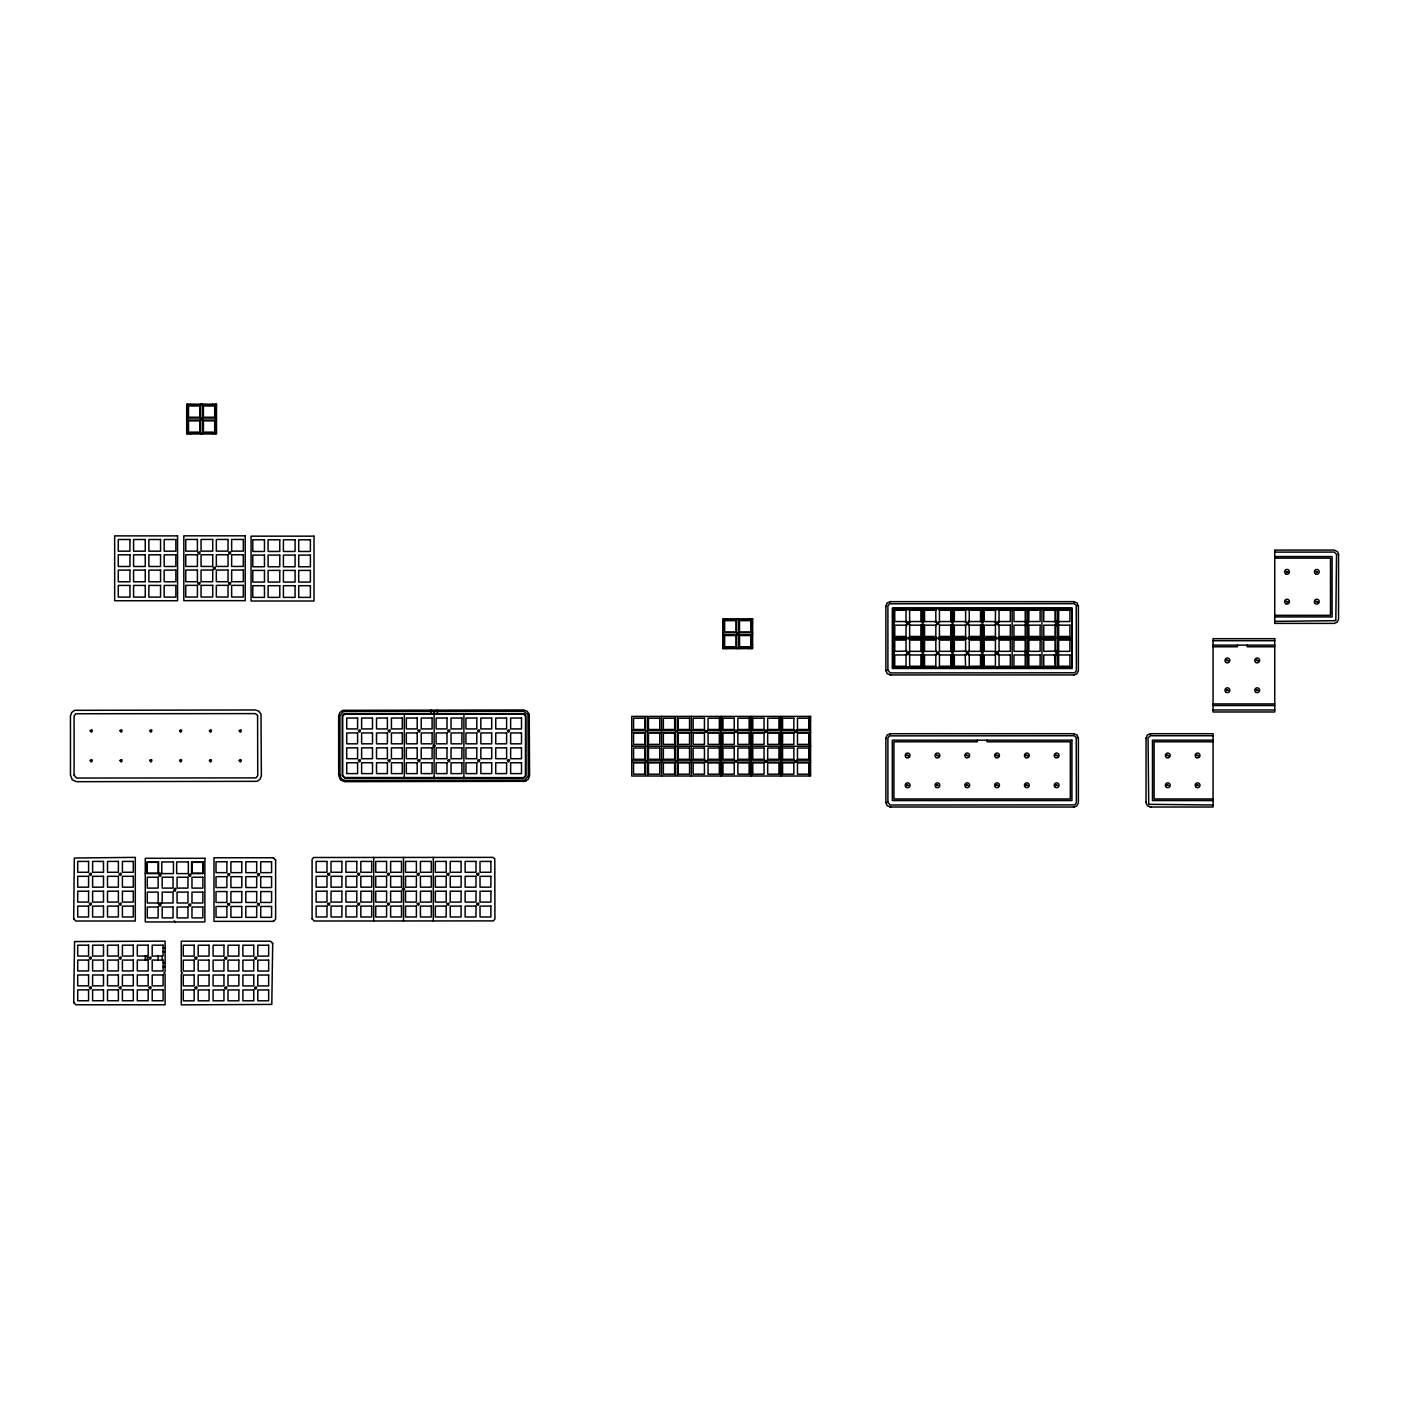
<?xml version="1.0" encoding="UTF-8"?>
<svg xmlns="http://www.w3.org/2000/svg" width="1409" height="1409" viewBox="0 0 1409 1409"><rect width="100%" height="100%" fill="white"/><g stroke="black" fill="none" stroke-linecap="round" stroke-linejoin="round"><path stroke-width="1.5" d="M1040.934 639.263L1028.042 639.263L1028.042 652.156L1024.66 652.156M1040.934 609.463L1028.042 609.463L1028.042 622.355L1024.66 622.355M1057.842 652.156L1057.842 639.263L1070.734 639.263M1057.842 622.355L1057.842 609.463L1070.734 609.463M1024.642 654.163L1028.042 654.163L1028.042 667.056L1040.934 667.056M1024.642 624.363L1028.042 624.363L1028.042 637.255L1040.934 637.255M1069.924 637.255L1057.842 637.255L1057.842 624.363M1069.924 667.056L1057.842 667.056L1057.842 654.163M73.691 918.967L74.325 858.011L135.299 857.376L135.299 921.01L75.716 921.01L73.691 918.598M73.691 1002.363L75.769 1004.776L165.1 1004.776L165.1 974.165L163.884 972.95L165.1 971.752L165.1 941.142L74.571 941.564L73.691 1002.732M272.694 943.625L270.598 941.194L181.268 941.212L181.268 971.823L182.483 973.02L181.268 974.235L181.268 1004.846L271.796 1004.406L272.694 943.237M275.618 860.159L273.205 857.746M312.093 918.967L312.093 859.42L313.555 857.5L492.886 857.376L494.806 858.838L494.929 918.967L493.467 920.887L314.119 921.01L312.093 918.598M890.717 674.929L887.159 673.661L885.874 670.103M890.717 807.022L887.159 805.737L885.874 802.197M1078.378 606.469L1077.11 602.911L1073.552 601.643M1078.378 738.563L1077.11 735.005L1073.552 733.719M1146.045 802.197L1147.313 805.737L1150.871 807.022M1338.532 554.917L1337.687 551.852L1334.358 550.074L1274.74 550.091L1274.74 623.377L1334.464 623.377L1337.264 622.109L1338.55 619.203L1338.532 554.16M909.791 622.355L906.832 622.355L906.832 624.363L909.809 624.363M907.061 652.948L906.832 654.163L909.809 654.163M936.65 623.588L938.641 624.363L938.641 622.355L936.633 622.355L937.02 624.081L938.412 623.571M936.65 653.389L938.641 654.163L938.641 652.156L936.633 652.156L936.862 653.758L938.412 653.371M966.662 623.148L966.433 624.363L968.441 624.363L968.441 622.355L966.873 622.778M966.451 653.389L968.441 654.163L968.441 652.156L966.433 652.156L966.873 653.723M996.233 624.363L996.233 622.355M996.233 654.163L996.55 652.754M1013.141 609.463L1026.034 609.463L1026.034 637.854M275.618 859.772L275.618 919.337L273.205 921.363M1078.378 605.711L1078.378 670.86L1076.617 674.083L1073.552 674.929M1078.378 737.788L1078.378 802.954L1076.617 806.177L1073.552 807.022M938.007 623.958L938.2 622.778L936.862 622.813M968.001 653.389L966.821 652.49L967.226 653.935M968.247 653.16L967.226 653.987M997.819 623.588L996.621 622.69M998.048 623.359L996.339 623.782M1026.351 623.764L1026.826 622.584L1027.637 623.377M1013.141 639.263L1026.034 639.263L1026.051 652.983L1026.034 667.056L1013.141 667.056M1057.648 653.16L1056.627 653.987M906.85 623.165L908.4 622.778M907.132 652.754L909.791 652.156M937.425 653.987L938.13 652.772M966.539 623.782L968.142 623.764L967.807 622.813M968.142 623.764L966.821 622.69L967.842 622.655M966.451 652.983L967.648 652.385M1027.531 623.782L1026.439 622.69M1026.051 652.983L1027.637 653.177M1026.826 653.987L1027.813 653.371M1057.842 655.273L1058.828 654.163L1055.834 654.163L1055.834 667.056L1042.942 667.056M906.938 652.772L908.048 652.385M936.738 652.772L938.2 652.578M997.942 623.764L996.251 623.588M997.607 653.758L996.815 652.402M997.942 653.565L997.026 653.987M1027.742 653.565L1026.633 652.402M1057.842 625.473L1058.828 624.363L1055.834 624.363L1055.834 637.854M906.427 621.299L905.529 622.179A2.413 2.413 0 0 1 906.427 621.299L906.832 621.122M908.4 623.923L906.85 623.588M906.427 651.099L894.75 651.345L894.75 640.073L906.022 640.073L906.022 651.345A2.413 2.413 0 0 1 906.427 651.099L906.832 650.923M907.026 653.16L907.836 653.97L908.4 652.983M907.836 653.97L908.611 652.948L907.414 652.402M968.001 623.923L967.014 624.152M996.462 622.813L998.012 623.148M1027.619 623.923L1026.051 623.588M996.462 652.614L997.431 652.49M1056.063 622.813L1057.419 622.778M1026.633 652.455L1026.051 653.389L1027.443 653.846M908.048 624.134L907.22 624.081M938.042 624.046L936.826 623.359L938.042 622.655M1027.443 624.046L1026.439 624.081M1057.243 624.046L1056.239 624.081M997.642 653.846L996.462 653.758M1057.543 652.754C1054.496 651.451 1057.543 655.696 1057.331 652.772M908.241 622.655L907.273 623.923M434.113 744.621C430.044 747.246 438.181 747.246 434.113 744.621L434.113 714.011M175.068 891.316C178.098 883.443 170.436 896.652 175.068 888.093M403.502 887.987C399.434 890.611 407.588 890.611 403.502 887.987L403.502 857.376M344.782 714.011L342.686 716.107L342.686 775.549L344.148 777.521L523.443 777.645L525.416 776.183L525.539 716.107L524.078 714.134L345.117 714.011M200.589 404.559L202.614 404.559M186.692 405.158L200.589 405.158M202.614 405.158L216.493 405.158M186.692 407.976L187.714 407.976M215.489 407.976L216.493 407.976M186.692 418.05L216.493 418.05M186.692 420.058L216.493 420.058M186.692 430.132L187.714 430.132M215.489 430.132L216.493 430.132M186.692 432.95L200.589 432.95M202.614 432.95L216.493 432.95M200.589 433.549L202.614 433.549M1274.74 552.117L1334.253 552.099L1336.525 554.371L1335.82 620.664L1274.74 621.369M1274.74 556.537L1332.086 556.537L1332.086 616.931L1274.74 616.931M1274.74 558.14L1330.483 558.14L1330.483 615.328L1274.74 615.328M889.942 601.643L1074.31 601.643M892.936 609.463L906.832 609.463M908.84 609.463L921.733 609.463L921.733 622.355M936.633 609.463L923.74 609.463L923.74 622.355M938.641 609.463L951.533 609.463L951.533 622.355M966.433 609.463L953.541 609.463L953.541 622.355M968.441 609.463L981.333 609.463L981.333 622.355M982.549 609.463L996.233 609.463M998.241 609.463L1011.134 609.463M1042.942 609.463L1055.834 609.463L1055.834 622.355L1058.793 622.355L1057.842 621.299M935.312 609.692L893.94 609.692L893.94 612.281L892.936 612.281M939.662 609.692L1039.842 609.692M1044.192 609.692L1070.329 609.692M982.337 612.281L983.341 612.281M736.713 619.238L738.721 619.238M722.817 619.837L736.713 619.837M738.721 619.837L752.617 619.837M892.936 622.355L893.94 622.355M994.86 622.355L998.241 622.355L998.241 624.363L994.842 624.363M722.817 622.655L723.821 622.655M751.613 622.655L752.617 622.655M892.936 624.363L893.94 624.363M722.817 632.729L752.617 632.729M892.936 634.437L893.94 634.437M982.337 634.437L983.341 634.437M722.817 634.737L752.617 634.737M892.936 637.255L906.832 637.255M908.84 637.255L921.733 637.255L921.733 624.363M936.633 637.255L923.74 637.255L923.74 624.363M938.641 637.255L951.533 637.255L951.533 624.363M966.433 637.255L953.541 637.255L953.541 624.363M968.441 637.255L981.333 637.255L981.333 624.363M982.337 637.255L996.233 637.255M998.241 637.255L1011.134 637.255M1013.141 637.255L1026.034 637.255M1042.942 637.255L1055.834 637.255M892.936 638.259L1071.738 638.259M892.936 639.263L906.832 639.263M908.84 639.263L921.733 639.263L921.733 652.156M936.633 639.263L923.74 639.263L923.74 652.156M938.641 639.263L951.533 639.263L951.533 652.156M966.433 639.263L953.541 639.263L953.541 652.156M968.441 639.263L981.333 639.263L981.333 652.156M982.549 639.263L996.233 639.263M998.241 639.263L1011.134 639.263M1042.942 639.263L1055.834 639.263L1055.834 652.156L1058.793 652.156L1057.842 651.099M1213.061 640.708L1274.74 640.708M892.936 642.081L893.94 642.081M982.337 642.081L983.341 642.081M722.817 644.794L723.821 644.794M751.613 644.794L752.617 644.794M1213.061 645.128L1274.74 645.128M1213.061 646.749L1237.454 646.749L1237.454 645.128M1274.74 646.749L1247.124 646.749L1247.124 645.128M722.817 647.629L736.713 647.629M738.721 647.629L752.617 647.629M736.713 648.228L738.721 648.228M892.936 652.156L893.94 652.156M994.86 652.156L998.241 652.156L998.241 654.163L994.842 654.163M892.936 654.163L893.94 654.163M892.936 664.238L893.94 664.238L893.94 666.88L935.312 666.88M982.337 664.238L983.341 664.238M939.662 666.88L1039.842 666.88M1044.192 666.88L1070.329 666.88M892.936 667.056L906.832 667.056M908.84 667.056L921.733 667.056L921.733 654.163M936.633 667.056L923.74 667.056L923.74 654.163M938.641 667.056L951.533 667.056L951.533 654.163M966.433 667.056L953.541 667.056L953.541 654.163M968.441 667.056L981.333 667.056L981.333 654.163M982.337 667.056L996.233 667.056M998.241 667.056L1011.134 667.056M889.942 674.929L1074.31 674.929M1213.061 703.919L1274.74 703.919M1213.061 705.539L1274.74 705.539M1213.061 709.96L1274.74 709.96M809.559 717.41L810.562 717.41M720.14 720.228L721.161 720.228M809.559 720.228L810.562 720.228M632.764 730.302L645.639 730.302L645.639 717.41M660.539 730.302L647.664 730.302L647.664 717.41M662.565 730.302L675.439 730.302L675.439 717.41M690.34 730.302L677.465 730.302L677.465 717.41M692.365 730.302L705.24 730.302L705.24 732.31M721.161 730.302L707.265 730.302L707.265 732.31M750.557 730.302L722.165 730.302L722.165 717.41M781.167 730.302L810.562 730.302M632.764 732.31L645.639 732.31L645.639 745.202M660.539 732.31L647.664 732.31L647.664 745.202M662.565 732.31L675.439 732.31L675.439 745.202M690.34 732.31L677.465 732.31L677.465 745.202M692.365 732.31L721.161 732.31M750.557 732.31L722.165 732.31L722.165 745.202M781.167 732.31L810.562 732.31M889.942 733.719L1074.31 733.719M1150.096 733.719L1213.061 733.719L1213.061 807.022L1150.096 807.022M1213.061 735.745L1150.325 735.745L1148.053 738.017L1148.74 804.31L1213.061 804.997M1213.061 740.165L1152.474 740.165L1152.474 800.576L1213.061 800.576M1213.061 741.786L1154.094 741.786L1154.094 798.973L1213.061 798.973M720.14 742.384L721.161 742.384M809.559 742.384L810.562 742.384M809.559 745.202L810.562 745.202M631.743 746.206L810.562 746.206M809.559 747.21L810.562 747.21M720.14 750.028L721.161 750.028M809.559 750.028L810.562 750.028M632.764 760.103L645.639 760.103M660.539 760.103L647.664 760.103L647.664 747.21M662.565 760.103L675.439 760.103L675.439 747.21M677.465 760.103L690.34 760.103M692.365 760.103L705.24 760.103L705.24 762.11M721.161 760.103L707.265 760.103L707.265 762.11M750.557 760.103L737.066 760.103L737.066 762.11M781.167 760.103L794.658 760.103L794.658 762.11M810.562 760.103L796.666 760.103L796.666 762.11M632.764 762.11L660.539 762.11M662.565 762.11L690.34 762.11M692.365 762.11L721.161 762.11M750.557 762.11L722.165 762.11L722.165 775.003M781.167 762.11L810.562 762.11M720.14 772.185L721.161 772.185M809.559 772.185L810.562 772.185M809.559 775.003L810.562 775.003M889.942 807.022L1074.31 807.022M273.593 857.746L214.009 857.746L214.009 921.363L273.593 921.363M145.268 873.193L161.771 873.193M163.092 947.693L165.1 947.693M163.092 951.727L165.1 951.727M163.092 962.594L165.1 962.594M163.092 966.627L165.1 966.627M890.717 601.643L887.159 602.911L885.874 606.469M1150.871 733.719L1147.313 735.005L1146.045 738.563M890.717 733.719L887.159 735.005L885.874 738.563M906.427 625.473A2.413 2.413 0 0 1 905.917 625.085L906.832 625.649M906.427 655.273A2.413 2.413 0 0 1 905.529 654.392L906.832 655.449M1056.063 623.958C1059.638 624.715 1055.5 620.929 1056.274 623.923M174.205 920.764L175.068 921.926M1146.045 737.788L1146.045 802.954M1057.842 609.463L1057.842 637.854M1057.842 639.263L1057.842 667.056M1041.938 608.459L1041.938 668.06M1028.042 609.463L1028.042 622.355M1028.042 624.363L1028.042 637.854M1028.042 639.263L1028.042 652.156M1028.042 654.163L1028.042 667.056M1012.138 608.459L1012.138 668.06M986.969 740.165L986.969 741.786L1070.329 741.786L1070.329 798.973L893.94 798.973L893.94 741.786L977.3 741.786L977.3 740.165M983.341 609.463L983.341 622.355M983.341 624.363L983.341 637.255M983.341 639.263L983.341 652.156M983.341 654.163L983.341 667.056M982.337 608.459L982.337 668.06M952.537 608.459L952.537 668.06M922.736 608.459L922.736 668.06M908.84 622.355L908.84 624.363M908.84 652.156L908.84 654.163M893.94 608.459L893.94 668.06M893.341 622.355L893.341 624.363M893.341 652.156L893.341 654.163M885.874 605.711L885.874 670.86M885.874 737.788L885.874 802.954M810.157 730.302L810.157 732.31M810.157 760.103L810.157 762.11M809.559 716.406L809.559 730.302M809.559 732.31L809.559 760.103M809.559 762.11L809.559 776.007M796.666 730.302L796.666 732.31M794.658 730.302L794.658 732.31M781.766 717.41L781.766 730.302M781.766 732.31L781.766 745.202M781.766 747.21L781.766 760.103M781.766 762.11L781.766 775.003M780.762 716.406L780.762 776.007M779.741 717.41L779.741 730.302L751.966 730.302L751.966 717.41M779.741 744.392L779.741 732.31L751.966 732.31L751.966 745.202M779.741 747.21L779.741 760.103L766.866 760.103L766.866 762.11M779.741 774.193L779.741 762.11L751.966 762.11L751.966 775.003M766.866 730.302L766.866 732.31M764.84 730.302L764.84 732.31M764.84 762.11L764.84 760.103L751.966 760.103L751.966 747.21M752.212 632.729L752.212 634.737M751.613 618.833L751.613 632.729M751.613 634.737L751.613 648.633M750.962 716.406L750.962 776.007M749.94 717.41L749.94 730.302M749.94 732.31L749.94 744.392M749.94 747.21L749.94 760.103M749.94 762.11L749.94 774.193M748.795 618.833L748.795 619.837M748.795 647.629L748.795 648.633M738.721 618.833L738.721 648.633M737.066 730.302L737.066 732.31M736.713 618.833L736.713 648.633M735.04 730.302L735.04 732.31M735.04 762.11L735.04 760.103L722.165 760.103L722.165 747.21M726.639 618.833L726.639 619.837M726.639 647.629L726.639 648.633M723.821 618.833L723.821 632.729M723.821 634.737L723.821 648.633M723.222 632.729L723.222 634.737M721.161 716.406L721.161 776.007M720.14 717.41L720.14 730.302M720.14 732.31L720.14 744.392M720.14 747.21L720.14 760.103M720.14 762.11L720.14 774.193M691.361 716.406L691.361 776.007M677.465 747.21L677.465 775.003M675.439 762.11L675.439 775.003M661.561 716.406L661.561 776.007M647.664 762.11L647.664 775.003M645.639 747.21L645.639 775.003M463.913 714.011L463.913 777.645M437.336 709.977L437.336 713.606M434.113 711.598L434.113 713.606M434.113 747.034L434.113 777.645M433.303 857.376L433.303 921.01M430.89 709.977L430.89 713.606M404.313 714.011L404.313 777.645M403.502 890.4L403.502 921.01M373.702 857.376L373.702 921.01M216.105 418.05L216.105 420.058M215.489 404.154L215.489 418.05M215.489 420.058L215.489 433.954M212.671 404.154L212.671 405.158M212.671 432.95L212.671 433.954M202.614 404.154L202.614 433.954M200.589 404.154L200.589 433.954M190.532 404.154L190.532 405.158M190.532 432.95L190.532 433.954M187.714 404.154L187.714 418.05M187.714 420.058L187.714 433.954M187.098 418.05L187.098 420.058M162.176 902.993L162.176 892.126L173.043 892.126L173.043 902.993L147.276 902.993L147.276 892.126L158.143 892.126L158.143 902.993M162.176 956.042L162.176 960.075M158.143 873.193L158.143 862.326L147.276 862.326L147.276 873.193M158.143 956.042L158.143 960.075M147.276 956.042L147.276 960.075M145.268 956.042L145.268 960.075M1058.723 654.392A2.413 2.413 0 0 1 1057.261 655.52M1057.261 650.852A2.413 2.413 0 0 1 1058.335 651.469M1058.335 625.085A2.413 2.413 0 0 1 1057.261 625.719M1057.261 621.052A2.413 2.413 0 0 1 1058.723 622.179M70.468 775.179L72.282 779.864L76.368 781.678L257.231 781.326L260.137 779.159L261.37 775.76L261 714.099L258.851 711.193L255.434 709.977L74.589 710.33L71.665 712.496L70.45 715.895L70.468 775.179M74.096 775.214L76.562 778.05L255.998 777.891L257.741 775.566L257.583 715.332L255.258 713.606L75.804 713.747L74.078 716.089L74.096 775.214M338.671 775.179L340.485 779.864L344.589 781.678L525.434 781.326L528.34 779.159L529.573 775.76L529.22 714.099L527.054 711.193L523.655 709.977L342.792 710.33L339.886 712.496L338.653 715.895L338.671 775.179M339.974 775.197L341.401 778.93L344.659 780.375L524.993 780.093L528.269 775.69L527.988 714.539L523.584 711.281L343.232 711.563L339.956 715.966L339.974 775.197M342.299 775.214L344.765 778.05L524.218 777.891L525.944 775.566L525.786 715.332L523.461 713.606L344.025 713.747L342.281 716.089L342.299 775.214M887.899 670.12L890.171 672.921L1074.785 672.78L1076.37 670.649L1076.229 605.236L1074.098 603.651L889.484 603.792L887.899 605.923L887.899 670.12M887.899 802.214L890.171 805.015L1074.785 804.874L1076.37 802.743L1076.229 737.33L1074.098 735.745L889.484 735.868L887.899 738.017L887.899 802.214M90.229 730.619C91.708 735.234 93.822 727.361 90.229 730.619M90.229 760.42C91.708 765.034 93.822 757.161 90.229 760.42M89.436 873.985C90.916 878.6 93.012 870.727 89.436 873.985M89.436 903.785C90.916 908.4 93.012 900.527 89.436 903.785M89.436 957.75C90.916 962.365 93.012 954.492 89.436 957.75M120.047 730.619C121.509 735.234 123.622 727.361 120.047 730.619M89.436 987.55C90.916 992.165 93.012 984.292 89.436 987.55M120.047 760.42C121.509 765.034 123.622 757.161 120.047 760.42M119.237 873.985C120.716 878.6 122.812 870.727 119.237 873.985M119.237 903.785C120.716 908.4 122.812 900.527 119.237 903.785M119.237 957.75C120.716 962.365 122.812 954.492 119.237 957.75M119.237 987.55C120.716 992.165 122.812 984.292 119.237 987.55M200.818 418.843L202.385 419.266L200.818 418.843M198.053 552.627C199.532 557.242 201.646 549.369 198.053 552.627M198.053 583.238C199.532 587.852 201.646 579.98 198.053 583.238M179.648 730.619C181.127 735.234 183.223 727.361 179.648 730.619M179.648 760.42C181.127 765.034 183.223 757.161 179.648 760.42M213.358 567.933C214.837 572.547 216.951 564.674 213.358 567.933M228.663 552.627C230.143 557.242 232.256 549.369 228.663 552.627M188.806 874.901C190.285 879.515 192.381 871.643 188.806 874.901M228.663 583.238C230.143 587.852 232.256 579.98 228.663 583.238M209.448 730.619C210.927 735.234 213.023 727.361 209.448 730.619M188.806 904.701C190.285 909.316 192.381 901.443 188.806 904.701M209.448 760.42C210.927 765.034 213.023 757.161 209.448 760.42M195.006 957.803C196.485 962.417 198.599 954.562 195.006 957.803M195.006 987.603C196.485 992.218 198.599 984.363 195.006 987.603M239.248 730.619C240.728 735.234 242.824 727.361 239.248 730.619M239.248 760.42C240.728 765.034 242.824 757.161 239.248 760.42M227.73 874.337C229.209 878.952 231.323 871.079 227.73 874.337M227.73 904.138C229.209 908.752 231.323 900.879 227.73 904.138M224.806 957.803C226.285 962.417 228.399 954.562 224.806 957.803M224.806 987.603C226.285 992.218 228.399 984.363 224.806 987.603M257.53 874.337C259.009 878.952 261.123 871.079 257.53 874.337M257.53 904.138C259.009 908.752 261.123 900.879 257.53 904.138M254.606 957.803C256.086 962.417 258.199 954.562 254.606 957.803M254.606 987.603C256.086 992.218 258.199 984.363 254.606 987.603M327.839 873.985C329.319 878.6 331.432 870.727 327.839 873.985M327.839 903.785C329.319 908.4 331.432 900.527 327.839 903.785M358.45 730.619C359.929 735.234 362.043 727.361 358.45 730.619M358.45 760.42C359.929 765.034 362.043 757.161 358.45 760.42M357.639 873.985C359.119 878.6 361.232 870.727 357.639 873.985M357.639 903.785C359.119 908.4 361.232 900.527 357.639 903.785M388.25 730.619C389.729 735.234 391.843 727.361 388.25 730.619M388.25 760.42C389.729 765.034 391.843 757.161 388.25 760.42M417.24 873.985C418.72 878.6 420.833 870.727 417.24 873.985M417.24 903.785C418.72 908.4 420.833 900.527 417.24 903.785M447.851 730.619C449.33 735.234 451.444 727.361 447.851 730.619M447.851 760.42C449.33 765.034 451.444 757.161 447.851 760.42M447.04 873.985C448.52 878.6 450.633 870.727 447.04 873.985M447.04 903.785C448.52 908.4 450.633 900.527 447.04 903.785M477.651 730.619C479.13 735.234 481.244 727.361 477.651 730.619M477.651 760.42C479.13 765.034 481.244 757.161 477.651 760.42M476.841 873.985C478.32 878.6 480.434 870.727 476.841 873.985M476.841 903.785C478.32 908.4 480.434 900.527 476.841 903.785M507.451 730.619C508.931 735.234 511.044 727.361 507.451 730.619M507.451 760.42C508.931 765.034 511.044 757.161 507.451 760.42M645.868 731.095L647.436 731.518L645.868 731.095M645.868 760.895L647.436 761.318L645.868 760.895M675.668 731.095L677.236 731.518L675.668 731.095M675.668 760.895L677.236 761.318L675.668 760.895M705.469 731.095L707.036 731.518L705.469 731.095M705.469 760.895L707.036 761.318L705.469 760.895M736.942 633.522L738.492 633.944L736.942 633.522M735.269 731.095L736.837 731.518L735.269 731.095M735.269 760.895L736.837 761.318L735.269 760.895M765.069 731.095L766.637 731.518L765.069 731.095M765.069 760.895L766.637 761.318L765.069 760.895M794.887 731.095L796.437 731.518L794.887 731.095M794.887 760.895L796.437 761.318L794.887 760.895M906.85 755.259L908.4 755.682L906.85 755.259M906.85 785.06L908.4 785.482L906.85 785.06M936.65 755.259L938.2 755.682L936.65 755.259M936.65 785.06L938.2 785.482L936.65 785.06M966.451 755.259L968.001 755.682L966.451 755.259M966.451 785.06L968.001 785.482L966.451 785.06M996.251 755.259L997.819 755.682L996.251 755.259M996.251 785.06L997.819 785.482L996.251 785.06M1026.051 755.259L1027.619 755.682L1026.051 755.259M1026.051 785.06L1027.619 785.482L1026.051 785.06M1055.852 755.259L1057.419 755.682L1055.852 755.259M1055.852 785.06L1057.419 785.482L1055.852 785.06M1167.004 755.259L1168.554 755.682L1167.004 755.259M1167.004 785.06L1168.554 785.482L1167.004 785.06M1196.805 755.259L1198.354 755.682L1196.805 755.259M1196.805 785.06L1198.354 785.482L1196.805 785.06M1226.605 660.222L1228.172 660.645L1226.605 660.222M1226.605 690.023L1228.172 690.445L1226.605 690.023M1256.405 660.222L1257.973 660.645L1256.405 660.222M1256.405 690.023L1257.973 690.445L1256.405 690.023M1286.206 571.631L1287.773 572.036L1286.206 571.631M1286.206 601.432L1287.773 601.837L1286.206 601.432M1316.006 571.631L1317.485 572.23L1316.094 571.438M1316.006 601.432L1317.574 601.837L1316.006 601.432M149.865 730.514C150.939 735.234 153.74 727.59 149.865 730.514M149.865 760.314C150.939 765.034 153.74 757.39 149.865 760.314M159.023 874.795C160.098 879.515 162.898 871.872 159.023 874.795M159.023 904.596C160.098 909.316 162.898 901.672 159.023 904.596M149.072 957.644C150.129 962.365 152.929 954.721 149.072 957.644M149.072 987.445C150.129 992.165 152.929 984.521 149.072 987.445M418.086 730.514C419.142 735.234 421.943 727.59 418.086 730.514M387.475 873.879C388.532 878.6 391.332 870.956 387.475 873.879M418.086 760.314C419.142 765.034 421.943 757.39 418.086 760.314M387.475 903.68C388.532 908.4 391.332 900.756 387.475 903.68M909.721 654.392L909.333 654.886A2.413 2.413 0 0 0 909.721 654.392M935.717 621.668L935.329 622.179A2.413 2.413 0 0 1 936.228 621.299L935.717 621.668M939.521 654.392L939.134 654.886A2.413 2.413 0 0 0 939.521 654.392M965.517 621.668L965.13 622.179A2.413 2.413 0 0 1 966.028 621.299L965.517 621.668M969.322 654.392L968.441 655.273A2.413 2.413 0 0 0 969.322 654.392M995.318 621.668L994.948 622.179A2.413 2.413 0 0 1 995.318 621.668M999.122 654.392L998.241 655.273A2.413 2.413 0 0 0 999.122 654.392M1025.118 621.668L1024.748 622.179A2.413 2.413 0 0 1 1026.21 621.052L1025.118 621.668M1028.922 654.392L1028.042 655.273A2.413 2.413 0 0 0 1028.922 654.392M1054.918 621.668L1054.548 622.179A2.413 2.413 0 0 1 1056.01 621.052L1054.918 621.668M968.934 625.085L968.441 625.473A2.413 2.413 0 0 0 968.934 625.085M936.228 651.099L935.717 651.469A2.413 2.413 0 0 1 936.228 651.099M998.734 625.085L998.241 625.473A2.413 2.413 0 0 0 998.734 625.085M966.028 651.099L954.351 651.345L954.351 640.073L965.623 640.073L965.623 651.345A2.413 2.413 0 0 1 966.028 651.099M1028.535 625.085L1028.042 625.473A2.413 2.413 0 0 0 1028.535 625.085M1025.629 651.099L1025.118 651.469A2.413 2.413 0 0 1 1026.21 650.852L1025.629 651.099M1055.429 651.099L1043.752 651.345L1043.752 640.073L1055.024 640.073L1055.024 651.345A2.413 2.413 0 0 1 1056.01 650.852L1055.429 651.099M216.493 404.154L186.692 404.154L186.692 433.954L216.493 433.954L216.493 404.154M199.796 405.968L188.507 405.968L188.507 417.24L199.796 417.24L199.796 405.968M214.696 405.968L203.407 405.968L203.407 417.24L214.696 417.24L214.696 405.968M199.796 420.868L188.507 420.868L188.507 432.14L199.796 432.14L199.796 420.868M214.696 420.868L203.407 420.868L203.407 432.14L214.696 432.14L214.696 420.868M177.569 535.878L114.657 535.878L114.657 600.727L177.569 600.727L177.569 535.878M245.219 535.825L183.822 535.825L183.822 600.657L245.219 600.657L245.219 535.825M313.996 536.16L251.066 536.16L251.066 601.009L313.996 601.009L313.996 536.16M129.945 539.506L118.268 539.506L118.268 551.183L129.945 551.183L129.945 539.506M145.25 539.506L133.573 539.506L133.573 551.183L145.25 551.183L145.25 539.506M160.556 539.506L148.878 539.506L148.878 551.183L160.556 551.183L160.556 539.506M175.861 539.506L164.184 539.506L164.184 551.183L175.861 551.183L175.861 539.506M197.419 539.453L185.741 539.453L185.741 551.13L197.419 551.13L197.419 539.453M212.724 539.453L201.047 539.453L201.047 551.13L212.724 551.13L212.724 539.453M228.029 539.453L216.334 539.453L216.334 551.13L228.029 551.13L228.029 539.453M243.317 539.453L231.64 539.453L231.64 551.13L243.317 551.13L243.317 539.453M264.469 539.788L252.792 539.788L252.792 551.465L264.469 551.465L264.469 539.788M279.775 539.788L268.097 539.788L268.097 551.465L279.775 551.465L279.775 539.788M295.08 539.788L283.403 539.788L283.403 551.465L295.08 551.465L295.08 539.788M310.385 539.788L298.708 539.788L298.708 551.465L310.385 551.465L310.385 539.788M129.945 554.811L118.268 554.811L118.268 566.488L129.945 566.488L129.945 554.811M145.25 554.811L133.573 554.811L133.573 566.488L145.25 566.488L145.25 554.811M160.556 554.811L148.878 554.811L148.878 566.488L160.556 566.488L160.556 554.811M175.861 554.811L164.184 554.811L164.184 566.488L175.861 566.488L175.861 554.811M197.419 554.741L185.741 554.741L185.741 566.436L197.419 566.436L197.419 554.741M212.724 554.741L201.047 554.741L201.047 566.436L212.724 566.436L212.724 554.741M228.029 554.741L216.334 554.741L216.334 566.436L228.029 566.436L228.029 554.741M243.317 554.741L231.64 554.741L231.64 566.436L243.317 566.436L243.317 554.741M264.469 555.093L252.792 555.093L252.792 566.77L264.469 566.77L264.469 555.093M279.775 555.093L268.097 555.093L268.097 566.77L279.775 566.77L279.775 555.093M295.08 555.093L283.403 555.093L283.403 566.77L295.08 566.77L295.08 555.093M310.385 555.093L298.708 555.093L298.708 566.77L310.385 566.77L310.385 555.093M129.945 570.117L118.268 570.117L118.268 581.794L129.945 581.794L129.945 570.117M145.25 570.117L133.573 570.117L133.573 581.794L145.25 581.794L145.25 570.117M160.556 570.117L148.878 570.117L148.878 581.794L160.556 581.794L160.556 570.117M175.861 570.117L164.184 570.117L164.184 581.794L175.861 581.794L175.861 570.117M197.419 570.046L185.741 570.046L185.741 581.723L197.419 581.723L197.419 570.046M212.724 570.046L201.047 570.046L201.047 581.723L212.724 581.723L212.724 570.046M228.029 570.046L216.334 570.046L216.334 581.723L228.029 581.723L228.029 570.046M243.317 570.046L231.64 570.046L231.64 581.723L243.317 581.723L243.317 570.046M264.469 570.398L252.792 570.398L252.792 582.076L264.469 582.076L264.469 570.398M279.775 570.398L268.097 570.398L268.097 582.076L279.775 582.076L279.775 570.398M295.08 570.398L283.403 570.398L283.403 582.076L295.08 582.076L295.08 570.398M310.385 570.398L298.708 570.398L298.708 582.076L310.385 582.076L310.385 570.398M129.945 585.422L118.268 585.422L118.268 597.099L129.945 597.099L129.945 585.422M145.25 585.422L133.573 585.422L133.573 597.099L145.25 597.099L145.25 585.422M160.556 585.422L148.878 585.422L148.878 597.099L160.556 597.099L160.556 585.422M175.861 585.422L164.184 585.422L164.184 597.099L175.861 597.099L175.861 585.422M197.419 585.351L185.741 585.351L185.741 597.029L197.419 597.029L197.419 585.351M212.724 585.351L201.047 585.351L201.047 597.029L212.724 597.029L212.724 585.351M228.029 585.351L216.334 585.351L216.334 597.029L228.029 597.029L228.029 585.351M243.317 585.351L231.64 585.351L231.64 597.029L243.317 597.029L243.317 585.351M264.469 585.704L252.792 585.704L252.792 597.381L264.469 597.381L264.469 585.704M279.775 585.704L268.097 585.704L268.097 597.381L279.775 597.381L279.775 585.704M295.08 585.704L283.403 585.704L283.403 597.381L295.08 597.381L295.08 585.704M310.385 585.704L298.708 585.704L298.708 597.381L310.385 597.381L310.385 585.704M1071.932 608.072L892.32 608.072L892.32 668.482L1071.932 668.482L1071.932 608.072M1071.738 608.459L892.936 608.459L892.936 668.06L1071.738 668.06L1071.738 608.459M906.022 610.273L894.75 610.273L894.75 621.545L906.022 621.545L906.022 610.273M920.922 610.273L909.65 610.273L909.65 621.545L920.922 621.545L920.922 610.273M935.823 610.273L924.551 610.273L924.551 621.545L935.823 621.545L935.823 610.273M950.723 610.273L939.451 610.273L939.451 621.545L950.723 621.545L950.723 610.273M965.623 610.273L954.351 610.273L954.351 621.545L965.623 621.545L965.623 610.273M980.523 610.273L969.251 610.273L969.251 621.545L980.523 621.545L980.523 610.273M995.423 610.273L984.151 610.273L984.151 621.545L995.423 621.545L995.423 610.273M1010.323 610.273L999.051 610.273L999.051 621.545L1010.323 621.545L1010.323 610.273M1025.224 610.273L1013.952 610.273L1013.952 621.545L1025.224 621.545L1025.224 610.273M1040.124 610.273L1028.852 610.273L1028.852 621.545L1040.124 621.545L1040.124 610.273M1055.024 610.273L1043.752 610.273L1043.752 621.545L1055.024 621.545L1055.024 610.273M1069.924 610.273L1058.652 610.273L1058.652 621.545L1069.924 621.545L1069.924 610.273M752.617 618.833L722.817 618.833L722.817 648.633L752.617 648.633L752.617 618.833M735.903 620.647L724.631 620.647L724.631 631.919L735.903 631.919L735.903 620.647M750.803 620.647L739.531 620.647L739.531 631.919L750.803 631.919L750.803 620.647M906.022 625.173L894.75 625.173L894.75 636.445L906.022 636.445L906.022 625.173M920.922 625.173L909.65 625.173L909.65 636.445L920.922 636.445L920.922 625.173M935.823 625.173L924.551 625.173L924.551 636.445L935.823 636.445L935.823 625.173M950.723 625.173L939.451 625.173L939.451 636.445L950.723 636.445L950.723 625.173M965.623 625.173L954.351 625.173L954.351 636.445L965.623 636.445L965.623 625.173M980.523 625.173L969.251 625.173L969.251 636.445L980.523 636.445L980.523 625.173M995.423 625.173L984.151 625.173L984.151 636.445L995.423 636.445L995.423 625.173M1010.323 625.173L999.051 625.173L999.051 636.445L1010.323 636.445L1010.323 625.173M1025.224 625.173L1013.952 625.173L1013.952 636.445L1025.224 636.445L1025.224 625.173M1040.124 625.173L1028.852 625.173L1028.852 636.445L1040.124 636.445L1040.124 625.173M1055.024 625.173L1043.752 625.173L1043.752 636.445L1055.024 636.445L1055.024 625.173M1069.924 625.173L1058.652 625.173L1058.652 636.445L1069.924 636.445L1069.924 625.173M735.903 635.547L724.631 635.547L724.631 646.819L735.903 646.819L735.903 635.547M750.803 635.547L739.531 635.547L739.531 646.819L750.803 646.819L750.803 635.547M1274.74 638.682L1213.061 638.682L1213.061 711.985L1274.74 711.985L1274.74 638.682M920.922 640.073L909.65 640.073L909.65 651.345L920.922 651.345L920.922 640.073M935.823 640.073L924.551 640.073L924.551 651.345L935.823 651.345L935.823 640.073M950.723 640.073L939.451 640.073L939.451 651.345L950.723 651.345L950.723 640.073M980.523 640.073L969.251 640.073L969.251 651.345L980.523 651.345L980.523 640.073M995.423 640.073L984.151 640.073L984.151 651.345L995.423 651.345L995.423 640.073M1010.323 640.073L999.051 640.073L999.051 651.345L1010.323 651.345L1010.323 640.073M1025.224 640.073L1013.952 640.073L1013.952 651.345L1025.224 651.345L1025.224 640.073M1040.124 640.073L1028.852 640.073L1028.852 651.345L1040.124 651.345L1040.124 640.073M1069.924 640.073L1058.652 640.073L1058.652 651.345L1069.924 651.345L1069.924 640.073M906.022 654.974L894.75 654.974L894.75 666.246L906.022 666.246L906.022 654.974M920.922 654.974L909.65 654.974L909.65 666.246L920.922 666.246L920.922 654.974M935.823 654.974L924.551 654.974L924.551 666.246L935.823 666.246L935.823 654.974M950.723 654.974L939.451 654.974L939.451 666.246L950.723 666.246L950.723 654.974M965.623 654.974L954.351 654.974L954.351 666.246L965.623 666.246L965.13 654.392A2.413 2.413 0 0 0 966.028 655.273L965.517 654.886M980.523 654.974L969.251 654.974L969.251 666.246L980.523 666.246L980.523 654.974M995.423 654.974L984.151 654.974L984.151 666.246L995.423 666.246L995.423 654.974A2.413 2.413 0 0 1 994.948 654.392L995.318 654.886M1010.323 654.974L999.051 654.974L999.051 666.246L1010.323 666.246L1010.323 654.974M1025.224 654.974L1013.952 654.974L1013.952 666.246L1025.224 666.246L1025.224 654.974M1040.124 654.974L1028.852 654.974L1028.852 666.246L1040.124 666.246L1040.124 654.974M1055.024 654.974L1043.752 654.974L1043.752 666.246L1055.024 666.246L1054.548 654.392A2.413 2.413 0 0 0 1056.01 655.52L1054.918 654.886M1069.924 654.974L1058.652 654.974L1058.652 666.246L1069.924 666.246L1069.924 654.974M810.562 716.406L631.743 716.406L631.743 776.007L810.562 776.007L810.562 716.406M357.604 718.044L346.72 718.044L346.72 728.911L357.604 728.911L357.604 718.044M372.504 718.044L361.62 718.044L361.62 728.911L372.504 728.911L372.504 718.044M387.405 718.044L376.52 718.044L376.52 728.911L387.405 728.911L387.405 718.044M402.305 718.044L391.42 718.044L391.42 728.911L402.305 728.911L402.305 718.044M417.205 718.044L406.32 718.044L406.32 728.911L417.205 728.911L417.205 718.044M432.105 718.044L421.221 718.044L421.221 728.911L432.105 728.911L432.105 718.044M447.005 718.044L436.121 718.044L436.121 728.911L447.005 728.911L447.005 718.044M461.905 718.044L451.039 718.044L451.039 728.911L461.905 728.911L461.905 718.044M476.806 718.044L465.939 718.044L465.939 728.911L476.806 728.911L476.806 718.044M491.706 718.044L480.839 718.044L480.839 728.911L491.706 728.911L491.706 718.044M506.606 718.044L495.739 718.044L495.739 728.911L506.606 728.911L506.606 718.044M521.506 718.044L510.639 718.044L510.639 728.911L521.506 728.911L521.506 718.044M644.846 718.22L633.557 718.22L633.557 729.492L644.846 729.492L644.846 718.22M659.747 718.22L648.457 718.22L648.457 729.492L659.747 729.492L659.747 718.22M674.647 718.22L663.357 718.22L663.357 729.492L674.647 729.492L674.647 718.22M689.547 718.22L678.257 718.22L678.257 729.492L689.547 729.492L689.547 718.22M704.447 718.22L693.158 718.22L693.158 729.492L704.447 729.492L704.447 718.22M719.347 718.22L708.058 718.22L708.058 729.492L719.347 729.492L719.347 718.22M734.248 718.22L722.958 718.22L722.958 729.492L734.248 729.492L734.248 718.22M749.148 718.22L737.858 718.22L737.858 729.492L749.148 729.492L749.148 718.22M764.048 718.22L752.776 718.22L752.776 729.492L764.048 729.492L764.048 718.22M778.948 718.22L767.676 718.22L767.676 729.492L778.948 729.492L778.948 718.22M793.848 718.22L782.576 718.22L782.576 729.492L793.848 729.492L793.848 718.22M808.748 718.22L797.476 718.22L797.476 729.492L808.748 729.492L808.748 718.22M357.604 732.944L346.72 732.944L346.72 743.811L357.604 743.811L357.604 732.944M372.504 732.944L361.62 732.944L361.62 743.811L372.504 743.811L372.504 732.944M387.405 732.944L376.52 732.944L376.52 743.811L387.405 743.811L387.405 732.944M402.305 732.944L391.42 732.944L391.42 743.811L402.305 743.811L402.305 732.944M417.205 732.944L406.32 732.944L406.32 743.811L417.205 743.811L417.205 732.944M432.105 732.944L421.221 732.944L421.221 743.811L432.105 743.811L432.105 732.944M447.005 732.944L436.121 732.944L436.121 743.811L447.005 743.811L447.005 732.944M461.905 732.944L451.039 732.944L451.039 743.811L461.905 743.811L461.905 732.944M476.806 732.944L465.939 732.944L465.939 743.811L476.806 743.811L476.806 732.944M491.706 732.944L480.839 732.944L480.839 743.811L491.706 743.811L491.706 732.944M506.606 732.944L495.739 732.944L495.739 743.811L506.606 743.811L506.606 732.944M521.506 732.944L510.639 732.944L510.639 743.811L521.506 743.811L521.506 732.944M644.846 733.12L633.557 733.12L633.557 744.392L644.846 744.392L644.846 733.12M659.747 733.12L648.457 733.12L648.457 744.392L659.747 744.392L659.747 733.12M674.647 733.12L663.357 733.12L663.357 744.392L674.647 744.392L674.647 733.12M689.547 733.12L678.257 733.12L678.257 744.392L689.547 744.392L689.547 733.12M704.447 733.12L693.158 733.12L693.158 744.392L704.447 744.392L704.447 733.12M719.347 733.12L708.058 733.12L708.058 744.392L719.347 744.392L719.347 733.12M734.248 733.12L722.958 733.12L722.958 744.392L734.248 744.392L734.248 733.12M749.148 733.12L737.858 733.12L737.858 744.392L749.148 744.392L749.148 733.12M764.048 733.12L752.776 733.12L752.776 744.392L764.048 744.392L764.048 733.12M778.948 733.12L767.676 733.12L767.676 744.392L778.948 744.392L778.948 733.12M793.848 733.12L782.576 733.12L782.576 744.392L793.848 744.392L793.848 733.12M808.748 733.12L797.476 733.12L797.476 744.392L808.748 744.392L808.748 733.12M1071.932 740.165L892.32 740.165L892.32 800.576L1071.932 800.576L1071.932 740.165M357.604 747.844L346.72 747.844L346.72 758.711L357.604 758.711L357.604 747.844M372.504 747.844L361.62 747.844L361.62 758.711L372.504 758.711L372.504 747.844M387.405 747.844L376.52 747.844L376.52 758.711L387.405 758.711L387.405 747.844M402.305 747.844L391.42 747.844L391.42 758.711L402.305 758.711L402.305 747.844M417.205 747.844L406.32 747.844L406.32 758.711L417.205 758.711L417.205 747.844M432.105 747.844L421.221 747.844L421.221 758.711L432.105 758.711L432.105 747.844M447.005 747.844L436.121 747.844L436.121 758.711L447.005 758.711L447.005 747.844M461.905 747.844L451.039 747.844L451.039 758.711L461.905 758.711L461.905 747.844M476.806 747.844L465.939 747.844L465.939 758.711L476.806 758.711L476.806 747.844M491.706 747.844L480.839 747.844L480.839 758.711L491.706 758.711L491.706 747.844M506.606 747.844L495.739 747.844L495.739 758.711L506.606 758.711L506.606 747.844M521.506 747.844L510.639 747.844L510.639 758.711L521.506 758.711L521.506 747.844M644.846 748.02L633.557 748.02L633.557 759.292L644.846 759.292L644.846 748.02M659.747 748.02L648.457 748.02L648.457 759.292L659.747 759.292L659.747 748.02M674.647 748.02L663.357 748.02L663.357 759.292L674.647 759.292L674.647 748.02M689.547 748.02L678.257 748.02L678.257 759.292L689.547 759.292L689.547 748.02M704.447 748.02L693.158 748.02L693.158 759.292L704.447 759.292L704.447 748.02M719.347 748.02L708.058 748.02L708.058 759.292L719.347 759.292L719.347 748.02M734.248 748.02L722.958 748.02L722.958 759.292L734.248 759.292L734.248 748.02M749.148 748.02L737.858 748.02L737.858 759.292L749.148 759.292L749.148 748.02M764.048 748.02L752.776 748.02L752.776 759.292L764.048 759.292L764.048 748.02M778.948 748.02L767.676 748.02L767.676 759.292L778.948 759.292L778.948 748.02M793.848 748.02L782.576 748.02L782.576 759.292L793.848 759.292L793.848 748.02M808.748 748.02L797.476 748.02L797.476 759.292L808.748 759.292L808.748 748.02M357.604 762.745L346.72 762.745L346.72 773.611L357.604 773.611L357.604 762.745M372.504 762.745L361.62 762.745L361.62 773.611L372.504 773.611L372.504 762.745M387.405 762.745L376.52 762.745L376.52 773.611L387.405 773.611L387.405 762.745M402.305 762.745L391.42 762.745L391.42 773.611L402.305 773.611L402.305 762.745M417.205 762.745L406.32 762.745L406.32 773.611L417.205 773.611L417.205 762.745M432.105 762.745L421.221 762.745L421.221 773.611L432.105 773.611L432.105 762.745M447.005 762.745L436.121 762.745L436.121 773.611L447.005 773.611L447.005 762.745M461.905 762.745L451.039 762.745L451.039 773.611L461.905 773.611L461.905 762.745M476.806 762.745L465.939 762.745L465.939 773.611L476.806 773.611L476.806 762.745M491.706 762.745L480.839 762.745L480.839 773.611L491.706 773.611L491.706 762.745M506.606 762.745L495.739 762.745L495.739 773.611L506.606 773.611L506.606 762.745M521.506 762.745L510.639 762.745L510.639 773.611L521.506 773.611L521.506 762.745M644.846 762.921L633.557 762.921L633.557 774.193L644.846 774.193L644.846 762.921M659.747 762.921L648.457 762.921L648.457 774.193L659.747 774.193L659.747 762.921M674.647 762.921L663.357 762.921L663.357 774.193L674.647 774.193L674.647 762.921M689.547 762.921L678.257 762.921L678.257 774.193L689.547 774.193L689.547 762.921M704.447 762.921L693.158 762.921L693.158 774.193L704.447 774.193L704.447 762.921M719.347 762.921L708.058 762.921L708.058 774.193L719.347 774.193L719.347 762.921M734.248 762.921L722.958 762.921L722.958 774.193L734.248 774.193L734.248 762.921M749.148 762.921L737.858 762.921L737.858 774.193L749.148 774.193L749.148 762.921M764.048 762.921L752.776 762.921L752.776 774.193L764.048 774.193L764.048 762.921M778.948 762.921L767.676 762.921L767.676 774.193L778.948 774.193L778.948 762.921M793.848 762.921L782.576 762.921L782.576 774.193L793.848 774.193L793.848 762.921M808.748 762.921L797.476 762.921L797.476 774.193L808.748 774.193L808.748 762.921M204.869 858.292L145.268 858.292L145.268 921.926L204.869 921.926L204.869 858.292M88.591 861.41L77.706 861.41L77.706 872.277L88.591 872.277L88.591 861.41M103.491 861.41L92.607 861.41L92.607 872.277L103.491 872.277L103.491 861.41M118.391 861.41L107.507 861.41L107.507 872.277L118.391 872.277L118.391 861.41M133.291 861.41L122.407 861.41L122.407 872.277L133.291 872.277L133.291 861.41M326.994 861.41L316.127 861.41L316.127 872.277L326.994 872.277L326.994 861.41M341.894 861.41L331.027 861.41L331.027 872.277L341.894 872.277L341.894 861.41M356.794 861.41L345.927 861.41L345.927 872.277L356.794 872.277L356.794 861.41M371.694 861.41L360.827 861.41L360.827 872.277L371.694 872.277L371.694 861.41M386.594 861.41L375.727 861.41L375.727 872.277L386.594 872.277L386.594 861.41M401.495 861.41L390.628 861.41L390.628 872.277L401.495 872.277L401.495 861.41M416.395 861.41L405.528 861.41L405.528 872.277L416.395 872.277L416.395 861.41M431.295 861.41L420.428 861.41L420.428 872.277L431.295 872.277L431.295 861.41M446.195 861.41L435.328 861.41L435.328 872.277L446.195 872.277L446.195 861.41M461.095 861.41L450.228 861.41L450.228 872.277L461.095 872.277L461.095 861.41M475.995 861.41L465.129 861.41L465.129 872.277L475.995 872.277L475.995 861.41M490.896 861.41L480.029 861.41L480.029 872.277L490.896 872.277L490.896 861.41M158.548 861.921L146.871 861.921L146.871 873.598L158.548 873.598L158.548 861.921M173.448 861.921L161.771 861.921L161.771 873.598L173.448 873.598L173.448 861.921M188.348 861.921L176.671 861.921L176.671 873.598L188.348 873.598L188.348 861.921M203.248 861.921L191.571 861.921L191.571 873.598L203.248 873.598L203.248 861.921M226.884 861.762L216.017 861.762L216.017 872.647L226.884 872.647L226.884 861.762M241.784 861.762L230.917 861.762L230.917 872.647L241.784 872.647L241.784 861.762M256.685 861.762L245.818 861.762L245.818 872.647L256.685 872.647L256.685 861.762M271.585 861.762L260.718 861.762L260.718 872.647L271.585 872.647L271.585 861.762M202.861 862.326L191.976 862.326L191.976 873.193L202.861 873.193L202.861 862.326M88.591 876.31L77.706 876.31L77.706 887.177L88.591 887.177L88.591 876.31M103.491 876.31L92.607 876.31L92.607 887.177L103.491 887.177L103.491 876.31M118.391 876.31L107.507 876.31L107.507 887.177L118.391 887.177L118.391 876.31M133.291 876.31L122.407 876.31L122.407 887.177L133.291 887.177L133.291 876.31M326.994 876.31L316.127 876.31L316.127 887.177L326.994 887.177L326.994 876.31M341.894 876.31L331.027 876.31L331.027 887.177L341.894 887.177L341.894 876.31M356.794 876.31L345.927 876.31L345.927 887.177L356.794 887.177L356.794 876.31M371.694 876.31L360.827 876.31L360.827 887.177L371.694 887.177L371.694 876.31M386.594 876.31L375.727 876.31L375.727 887.177L386.594 887.177L386.594 876.31M401.495 876.31L390.628 876.31L390.628 887.177L401.495 887.177L401.495 876.31M416.395 876.31L405.528 876.31L405.528 887.177L416.395 887.177L416.395 876.31M431.295 876.31L420.428 876.31L420.428 887.177L431.295 887.177L431.295 876.31M446.195 876.31L435.328 876.31L435.328 887.177L446.195 887.177L446.195 876.31M461.095 876.31L450.228 876.31L450.228 887.177L461.095 887.177L461.095 876.31M475.995 876.31L465.129 876.31L465.129 887.177L475.995 887.177L475.995 876.31M490.896 876.31L480.029 876.31L480.029 887.177L490.896 887.177L490.896 876.31M226.884 876.662L216.017 876.662L216.017 887.547L226.884 887.547L226.884 876.662M241.784 876.662L230.917 876.662L230.917 887.547L241.784 887.547L241.784 876.662M256.685 876.662L245.818 876.662L245.818 887.547L256.685 887.547L256.685 876.662M271.585 876.662L260.718 876.662L260.718 887.547L271.585 887.547L271.585 876.662M158.143 877.226L147.276 877.226L147.276 888.093L158.143 888.093L158.143 877.226M173.043 877.226L162.176 877.226L162.176 888.093L173.043 888.093L173.043 877.226M187.961 877.226L177.076 877.226L177.076 888.093L187.961 888.093L187.961 877.226M202.861 877.226L191.976 877.226L191.976 888.093L202.861 888.093L202.861 877.226M88.591 891.21L77.706 891.21L77.706 902.077L88.591 902.077L88.591 891.21M103.491 891.21L92.607 891.21L92.607 902.077L103.491 902.077L103.491 891.21M118.391 891.21L107.507 891.21L107.507 902.077L118.391 902.077L118.391 891.21M133.291 891.21L122.407 891.21L122.407 902.077L133.291 902.077L133.291 891.21M326.994 891.21L316.127 891.21L316.127 902.077L326.994 902.077L326.994 891.21M341.894 891.21L331.027 891.21L331.027 902.077L341.894 902.077L341.894 891.21M356.794 891.21L345.927 891.21L345.927 902.077L356.794 902.077L356.794 891.21M371.694 891.21L360.827 891.21L360.827 902.077L371.694 902.077L371.694 891.21M386.594 891.21L375.727 891.21L375.727 902.077L386.594 902.077L386.594 891.21M401.495 891.21L390.628 891.21L390.628 902.077L401.495 902.077L401.495 891.21M416.395 891.21L405.528 891.21L405.528 902.077L416.395 902.077L416.395 891.21M431.295 891.21L420.428 891.21L420.428 902.077L431.295 902.077L431.295 891.21M446.195 891.21L435.328 891.21L435.328 902.077L446.195 902.077L446.195 891.21M461.095 891.21L450.228 891.21L450.228 902.077L461.095 902.077L461.095 891.21M475.995 891.21L465.129 891.21L465.129 902.077L475.995 902.077L475.995 891.21M490.896 891.21L480.029 891.21L480.029 902.077L490.896 902.077L490.896 891.21M226.884 891.562L216.017 891.562L216.017 902.447L226.884 902.447L226.884 891.562M241.784 891.562L230.917 891.562L230.917 902.447L241.784 902.447L241.784 891.562M256.685 891.562L245.818 891.562L245.818 902.447L256.685 902.447L256.685 891.562M271.585 891.562L260.718 891.562L260.718 902.447L271.585 902.447L271.585 891.562M187.978 892.126L177.058 892.126L177.076 902.993L187.961 902.993L187.961 892.126M202.861 892.126L191.976 892.126L191.976 902.993L202.861 902.993L202.861 892.126M88.591 906.11L77.706 906.11L77.706 916.977L88.591 916.977L88.591 906.11M103.491 906.11L92.607 906.11L92.607 916.977L103.491 916.977L103.491 906.11M118.391 906.11L107.507 906.11L107.507 916.977L118.391 916.977L118.391 906.11M133.291 906.11L122.407 906.11L122.407 916.977L133.291 916.977L133.291 906.11M326.994 906.11L316.127 906.11L316.127 916.977L326.994 916.977L326.994 906.11M341.894 906.11L331.027 906.11L331.027 916.977L341.894 916.977L341.894 906.11M356.794 906.11L345.927 906.11L345.927 916.977L356.794 916.977L356.794 906.11M371.694 906.11L360.827 906.11L360.827 916.977L371.694 916.977L371.694 906.11M386.594 906.11L375.727 906.11L375.727 916.977L386.594 916.977L386.594 906.11M401.495 906.11L390.628 906.11L390.628 916.977L401.495 916.977L401.495 906.11M416.395 906.11L405.528 906.11L405.528 916.977L416.395 916.977L416.395 906.11M431.295 906.11L420.428 906.11L420.428 916.977L431.295 916.977L431.295 906.11M446.195 906.11L435.328 906.11L435.328 916.977L446.195 916.977L446.195 906.11M461.095 906.11L450.228 906.11L450.228 916.977L461.095 916.977L461.095 906.11M475.995 906.11L465.129 906.11L465.129 916.977L475.995 916.977L475.995 906.11M490.896 906.11L480.029 906.11L480.029 916.977L490.896 916.977L490.896 906.11M226.884 906.463L216.017 906.463L216.017 917.347L226.884 917.347L226.884 906.463M241.784 906.463L230.917 906.463L230.917 917.347L241.784 917.347L241.784 906.463M256.685 906.463L245.818 906.463L245.818 917.347L256.685 917.347L256.685 906.463M271.585 906.463L260.718 906.463L260.718 917.347L271.585 917.347L271.585 906.463M158.143 907.026L147.276 907.026L147.276 917.893L158.143 917.893L158.143 907.026M173.043 907.026L162.176 907.026L162.176 917.893L173.043 917.893L173.043 907.026M187.961 907.026L177.076 907.026L177.076 917.893L187.961 917.893L187.961 907.026M202.861 907.026L191.976 907.026L191.976 917.893L202.861 917.893L202.861 907.026M88.591 945.175L77.706 945.175L77.706 956.042L88.591 956.042L88.591 945.175M103.491 945.175L92.607 945.175L92.607 956.042L103.491 956.042L103.491 945.175M118.391 945.175L107.507 945.175L107.507 956.042L118.391 956.042L118.391 945.175M133.291 945.175L122.407 945.175L122.407 956.042L133.291 956.042L133.291 945.175M148.192 945.175L137.307 945.175L137.307 956.042L148.192 956.042L148.192 945.175M163.092 945.175L152.207 945.175L152.207 956.042L163.092 956.042L163.092 945.175M194.16 945.228L183.276 945.228L183.276 956.112L194.16 956.112L194.16 945.228M209.06 945.228L198.176 945.228L198.176 956.112L209.06 956.112L209.06 945.228M223.961 945.228L213.094 945.228L213.094 956.112L223.961 956.112L223.961 945.228M238.861 945.228L227.994 945.228L227.994 956.112L238.861 956.112L238.861 945.228M253.761 945.228L242.894 945.228L242.894 956.112L253.761 956.112L253.761 945.228M268.661 945.228L257.794 945.228L257.794 956.112L268.661 956.112L268.661 945.228M88.591 960.075L77.706 960.075L77.706 970.942L88.591 970.942L88.591 960.075M103.491 960.075L92.607 960.075L92.607 970.942L103.491 970.942L103.491 960.075M118.391 960.075L107.507 960.075L107.507 970.942L118.391 970.942L118.391 960.075M133.291 960.075L122.407 960.075L122.407 970.942L133.291 970.942L133.291 960.075M148.192 960.075L137.307 960.075L137.307 970.942L148.192 970.942L148.192 960.075M163.092 960.075L152.207 960.075L152.207 970.942L163.092 970.942L163.092 960.075M194.16 960.128L183.276 960.128L183.276 971.012L194.16 971.012L194.16 960.128M209.06 960.128L198.176 960.128L198.176 971.012L209.06 971.012L209.06 960.128M223.961 960.128L213.094 960.128L213.094 971.012L223.961 971.012L223.961 960.128M238.861 960.128L227.994 960.128L227.994 971.012L238.861 971.012L238.861 960.128M253.761 960.128L242.894 960.128L242.894 971.012L253.761 971.012L253.761 960.128M268.661 960.128L257.794 960.128L257.794 971.012L268.661 971.012L268.661 960.128M88.591 974.975L77.706 974.975L77.706 985.842L88.591 985.842L88.591 974.975M103.491 974.975L92.607 974.975L92.607 985.842L103.491 985.842L103.491 974.975M118.391 974.975L107.507 974.975L107.507 985.842L118.391 985.842L118.391 974.975M133.291 974.975L122.407 974.975L122.407 985.842L133.291 985.842L133.291 974.975M148.192 974.975L137.307 974.975L137.307 985.842L148.192 985.842L148.192 974.975M163.092 974.975L152.207 974.975L152.207 985.842L163.092 985.842L163.092 974.975M194.16 975.046L183.276 975.046L183.276 985.913L194.16 985.913L194.16 975.046M209.06 975.046L198.176 975.046L198.176 985.913L209.06 985.913L209.06 975.046M223.961 975.046L213.094 975.046L213.094 985.913L223.961 985.913L223.961 975.046M238.861 975.046L227.994 975.046L227.994 985.913L238.861 985.913L238.861 975.046M253.761 975.046L242.894 975.046L242.894 985.913L253.761 985.913L253.761 975.046M268.661 975.046L257.794 975.046L257.794 985.913L268.661 985.913L268.661 975.046M88.591 989.875L77.706 989.875L77.706 1000.742L88.591 1000.742L88.591 989.875M103.491 989.875L92.607 989.875L92.607 1000.742L103.491 1000.742L103.491 989.875M118.391 989.875L107.507 989.875L107.507 1000.742L118.391 1000.742L118.391 989.875M133.291 989.875L122.407 989.875L122.407 1000.742L133.291 1000.742L133.291 989.875M148.192 989.875L137.307 989.875L137.307 1000.742L148.192 1000.742L148.192 989.875M163.092 989.875L152.207 989.875L152.207 1000.742L163.092 1000.742L163.092 989.875M194.16 989.946L183.276 989.946L183.276 1000.813L194.16 1000.813L194.16 989.946M209.06 989.946L198.176 989.946L198.176 1000.813L209.06 1000.813L209.06 989.946M223.961 989.946L213.094 989.946L213.094 1000.813L223.961 1000.813L223.961 989.946M238.861 989.946L227.994 989.946L227.994 1000.813L238.861 1000.813L238.861 989.946M253.761 989.946L242.894 989.946L242.894 1000.813L253.761 1000.813L253.761 989.946M268.661 989.946L257.794 989.946L257.794 1000.813L268.661 1000.813L268.661 989.946M1056.01 625.719L1054.918 625.085A2.413 2.413 0 0 0 1056.01 625.719M1026.21 625.719L1025.118 625.085A2.413 2.413 0 0 0 1026.21 625.719M1026.21 655.52L1024.748 654.392A2.413 2.413 0 0 0 1026.21 655.52M1028.535 621.668L1028.042 621.299A2.413 2.413 0 0 1 1028.922 622.179L1028.535 621.668M998.734 621.668L998.241 621.299A2.413 2.413 0 0 1 999.122 622.179L998.734 621.668M1028.535 651.469L1028.042 651.099A2.413 2.413 0 0 1 1028.535 651.469M968.934 621.668L968.441 621.299A2.413 2.413 0 0 1 969.322 622.179L968.934 621.668M966.028 625.473L965.517 625.085A2.413 2.413 0 0 0 966.028 625.473M998.734 651.469L998.241 651.099A2.413 2.413 0 0 1 998.734 651.469M936.228 625.473L935.717 625.085A2.413 2.413 0 0 0 936.228 625.473M968.934 651.469L968.441 651.099A2.413 2.413 0 0 1 968.934 651.469M936.228 655.273L935.329 654.392A2.413 2.413 0 0 0 936.228 655.273M939.521 622.179L939.134 621.668A2.413 2.413 0 0 1 939.521 622.179M909.721 622.179L909.333 621.668A2.413 2.413 0 0 1 909.721 622.179M1055.429 757.566A2.413 2.413 0 0 0 1059.057 755.471A2.413 2.413 0 0 0 1055.429 753.375A2.413 2.413 0 0 0 1055.429 757.566M1025.629 757.566A2.413 2.413 0 0 0 1029.257 755.471A2.413 2.413 0 0 0 1025.629 753.375A2.413 2.413 0 0 0 1025.629 757.566M1025.629 787.367A2.413 2.413 0 0 0 1029.257 785.271A2.413 2.413 0 0 0 1025.629 783.175A2.413 2.413 0 0 0 1025.629 787.367M906.427 757.566A2.413 2.413 0 0 0 910.038 755.471A2.413 2.413 0 0 0 906.427 753.375A2.413 2.413 0 0 0 906.427 757.566M1055.429 787.367A2.413 2.413 0 0 0 1059.057 785.271A2.413 2.413 0 0 0 1055.429 783.175A2.413 2.413 0 0 0 1055.429 787.367M936.228 757.566A2.413 2.413 0 0 0 939.838 755.471A2.413 2.413 0 0 0 936.228 753.375A2.413 2.413 0 0 0 936.228 757.566M966.028 757.566A2.413 2.413 0 0 0 969.639 755.471A2.413 2.413 0 0 0 966.028 753.375A2.413 2.413 0 0 0 966.028 757.566M995.828 757.566A2.413 2.413 0 0 0 999.457 755.471A2.413 2.413 0 0 0 995.828 753.375A2.413 2.413 0 0 0 995.828 757.566M995.828 787.367A2.413 2.413 0 0 0 999.457 785.271A2.413 2.413 0 0 0 995.828 783.175A2.413 2.413 0 0 0 995.828 787.367M966.028 787.367A2.413 2.413 0 0 0 969.639 785.271A2.413 2.413 0 0 0 966.028 783.175A2.413 2.413 0 0 0 966.028 787.367M936.228 787.367A2.413 2.413 0 0 0 939.838 785.271A2.413 2.413 0 0 0 936.228 783.175A2.413 2.413 0 0 0 936.228 787.367M906.427 787.367A2.413 2.413 0 0 0 910.038 785.271A2.413 2.413 0 0 0 906.427 783.175A2.413 2.413 0 0 0 906.427 787.367M1166.582 787.367A2.413 2.413 0 0 0 1170.192 785.271A2.413 2.413 0 0 0 1166.582 783.175A2.413 2.413 0 0 0 1166.582 787.367M1196.382 757.566A2.413 2.413 0 0 0 1199.992 755.471A2.413 2.413 0 0 0 1196.382 753.375A2.413 2.413 0 0 0 1196.382 757.566M1166.582 757.566A2.413 2.413 0 0 0 1170.192 755.471A2.413 2.413 0 0 0 1166.582 753.375A2.413 2.413 0 0 0 1166.582 757.566M1196.382 787.367A2.413 2.413 0 0 0 1199.992 785.271A2.413 2.413 0 0 0 1196.382 783.175A2.413 2.413 0 0 0 1196.382 787.367M1255.983 662.529A2.413 2.413 0 0 0 1259.611 660.434A2.413 2.413 0 0 0 1255.983 658.338A2.413 2.413 0 0 0 1255.983 662.529M1255.983 692.33A2.413 2.413 0 0 0 1259.611 690.234A2.413 2.413 0 0 0 1255.983 688.138A2.413 2.413 0 0 0 1255.983 692.33M1226.182 692.33A2.413 2.413 0 0 0 1229.81 690.234A2.413 2.413 0 0 0 1226.182 688.138A2.413 2.413 0 0 0 1226.182 692.33M1226.182 662.529A2.413 2.413 0 0 0 1229.81 660.434A2.413 2.413 0 0 0 1226.182 658.338A2.413 2.413 0 0 0 1226.182 662.529M1315.073 603.351A2.413 2.413 0 0 0 1319.123 602.259A2.413 2.413 0 0 0 1316.165 599.301A2.413 2.413 0 0 0 1315.073 603.351M1285.783 573.921A2.413 2.413 0 0 0 1289.411 571.843A2.413 2.413 0 0 0 1285.783 569.747A2.413 2.413 0 0 0 1285.783 573.921M1315.583 573.921A2.413 2.413 0 0 0 1319.211 571.843A2.413 2.413 0 0 0 1315.583 569.747A2.413 2.413 0 0 0 1315.583 573.921M1285.783 603.721A2.413 2.413 0 0 0 1289.411 601.643A2.413 2.413 0 0 0 1285.783 599.547A2.413 2.413 0 0 0 1285.783 603.721"/></g></svg>
